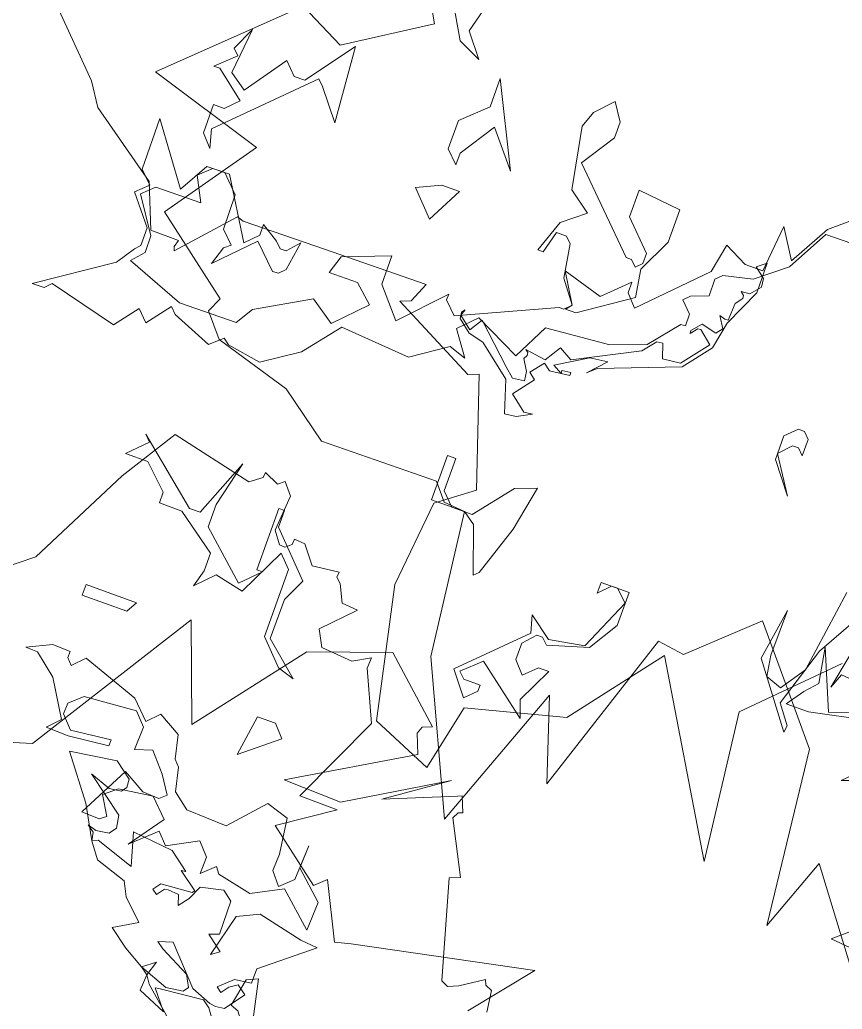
# Model space of a CAD drawing. Header units: metres. Extents: x -71 to 881, y -503 to 661.
# Drawn here: x 140.325 to 143.087, y 168.17 to 171.493 of the extents above; entities that cross this region are included whole.
import ezdxf

# ---------------------------------------------------------------- set-up
doc = ezdxf.new("R2010")
doc.units = ezdxf.units.M
doc.layers.add('ARBRE', color=100, linetype='Continuous', lineweight=13, true_color=0x00ff3f)

# ---------------------------------------------------------------- blocks, each defined once
blk = doc.blocks.new('WMF2', base_point=(0, 0.015))
at = {"color": 251, "lineweight": 0, "true_color": 0x636466}
for points in [[(81.232, -212.638), (86.445, -202.372), (92.403, -197.641)], [(196.4, -92.301), (193.552, -87.248), (201.481, -82.181), (206.169, -84.518), (217.5, -73.624), (205.76, -70.032), (212.068, -61.125), (204.081, -54.992), (204.767, -53.517), (202.84, -51.254), (195.1, -48.947), (190.121, -45.325), (178.293, -45.442), (176.891, -43.777), (174.701, -43.588), (173.007, -29.204), (166.392, -14.777), (160.887, -29.584), (158.186, -21.392), (152.681, -38.141), (149.95, -37.747), (143.847, -43.427), (139.568, -38.331), (135.29, -33.249), (133.391, -15.697), (130.632, -23.101), (123.637, -13.726)], [(31.95, -175.081), (27.131, -180.995), (44.829, -177.373), (46.406, -176.964), (49.122, -182.484), (50.202, -181.462), (55.693, -185.682), (50.553, -189.172), (54.408, -189.216), (50.232, -198.196), (52.48, -203.117), (52.393, -204.212), (54.116, -203.263), (57.285, -203.526), (58.146, -205.147), (55.255, -208.111), (56.89, -208.242), (57.737, -209.965), (58.248, -210.447), (58.204, -211.002), (60.877, -210.666), (62.278, -212.433), (63.374, -212.535), (63.417, -211.98), (64.002, -211.484), (64.556, -211.528), (65.447, -212.711), (65.141, -216.332), (66.133, -217.515), (66.732, -217.018), (68.236, -217.69), (68.28, -217.15), (69.448, -216.259), (77.757, -218.172), (81.232, -212.638), (81.232, -212.638)], [(119.621, -15.946), (127.054, -16.588), (123.52, -19.64)], [(228.671, -76.399), (223.078, -70.704), (221.589, -68.47), (214.463, -63.388), (212.696, -59.008), (209.834, -58.978), (210.038, -58.277), (209.878, -57.883), (205.22, -63.067), (204.548, -62.863), (196.195, -62.979), (185.711, -63.111), (186.558, -61.11), (187.58, -60.701), (178.921, -56.248), (177.899, -56.657), (174.321, -45.953), (177.811, -43.339), (178.673, -34.607), (175.869, -21.538), (169.722, -18.91), (168.261, -25.612), (158.551, -28.138), (151.659, -37.017), (141.233, -19.494), (142.97, -34.33), (135.129, -42.171)], [(30.168, -175.606), (30.446, -177.738), (31.147, -178.045), (31.351, -178.556), (33.6, -177.067), (34.607, -176.658), (35.323, -176.964), (38.039, -186.646), (37.017, -187.054), (39.703, -192.267), (39.353, -192.881), (38.944, -193.041), (39.557, -194.575), (39.966, -194.399), (46.815, -191.625), (41.047, -195.626), (50.465, -189.975), (56.379, -190.15), (44.989, -196.882), (45.763, -198.838), (45.471, -199.539), (44.551, -199.919), (50.641, -205.395), (58.511, -202.62), (66.659, -192.165), (70.164, -201.759), (80.619, -185.185), (89.701, -182.426)], [(169.868, -28.839), (169.254, -28.226), (167.561, -28.226), (167.561, -27.598), (168.656, -26.503), (170.481, -28.839), (164.64, -34.666), (165.122, -36.389), (162.8, -34.666), (159.281, -35.279), (156.974, -40.521), (158.186, -41.616), (158.799, -41.616), (159.88, -40.521), (159.88, -41.616), (156.974, -41.616), (156.974, -38.214), (158.799, -35.279), (162.8, -34.067), (163.413, -34.666), (164.027, -34.666), (165.122, -33.454), (165.122, -31.745), (164.027, -30.533), (162.8, -31.745), (161.705, -31.745), (163.413, -28.226), (162.8, -26.503), (168.042, -30.533), (169.868, -28.839), (169.868, -28.839)], [(127.857, -39.543), (126.032, -38.331), (124.937, -37.236), (127.244, -38.944), (128.456, -38.944), (129.551, -37.849), (127.244, -35.41), (127.244, -31.395), (128.456, -32.475), (131.376, -31.395), (127.857, -34.914), (130.763, -37.849), (136.618, -36.622), (138.926, -36.622), (137.714, -38.331), (136.618, -39.543), (137.232, -43.077), (134.793, -37.236), (127.857, -39.543), (127.857, -39.543)], [(133.523, -40.988), (134.822, -41.105), (135.392, -39.601), (134.063, -46.435)], [(135.363, -46.552), (137.611, -42.551), (139.524, -36.52), (138.122, -34.622), (138.225, -33.95), (142.722, -39.966), (141.89, -45.208), (141.948, -40.55), (141.612, -38.477), (139.962, -37.893), (138.268, -40.361), (137.042, -48.815)], [(174.701, -43.588), (178.133, -43.588), (178.133, -48.158), (177.256, -48.158), (177.256, -44.829), (176.015, -43.588), (173.912, -43.588), (170.904, -47.37), (168.802, -48.158), (169.678, -43.588), (171.357, -38.491), (171.81, -38.053), (173.474, -42.697), (174.701, -43.588), (174.701, -43.588)], [(220.567, -50.217), (221.793, -50.202), (214.784, -54.919), (213.587, -56.759), (213.105, -57.255), (213.134, -59.095), (215.47, -61.972), (214.273, -63.082), (215.5, -64.294), (215.558, -69.521), (211.338, -63.724), (209.673, -66.674), (207.366, -66.703), (203.774, -60.906), (202.562, -62.132), (202.577, -63.228), (200.854, -62.147), (200.24, -61.548), (199.642, -61.563), (198.561, -62.79), (199.014, -59.869), (199.612, -59.256), (200.211, -59.241), (202.547, -61.519), (206.052, -57.942), (205.468, -59.782), (204.855, -60.278), (206.096, -61.475), (206.14, -65.009), (207.848, -66.703), (209.075, -66.688), (210.272, -65.564), (209.031, -63.155), (213.66, -63.096), (214.857, -61.986), (212.506, -58.467), (212.492, -56.773), (213.572, -55.547), (207.702, -53.298), (201.847, -53.371), (200.781, -55.094), (195.568, -58.073), (193.114, -56.394), (190.238, -59.358), (192.078, -61.037), (194.998, -61.008), (194.414, -62.833), (189.814, -64.586), (189.771, -61.68), (187.303, -58.789), (183.331, -62.965), (183.331, -62.366), (182.104, -61.154), (172.774, -65.403), (172.292, -65.403), (171.678, -66.017), (173.431, -68.937), (169.386, -67.769), (166.976, -70.105), (166.962, -69.01), (165.852, -67.813), (160.084, -73.712), (159.5, -76.647), (157.178, -75.464), (155.353, -75.479), (154.915, -80.225), (153.061, -77.333), (150.797, -81.378), (147.906, -83.846)], [(145.555, -80.94), (150.797, -80.882), (153.046, -76.72), (155.952, -74.384), (158.858, -73.727), (159.471, -73.113), (159.442, -71.405), (161.136, -70.777), (161.734, -70.164), (160.639, -69.083), (160.624, -67.871), (161.106, -67.857), (163.501, -64.907), (166.903, -63.651), (173.358, -63.082), (175.139, -59.533), (179.797, -61.797), (181.476, -60.074), (179.753, -57.65), (181.462, -58.234), (184.952, -55.883), (192.019, -56.408), (194.896, -52.845), (198.415, -50.48), (201.817, -51.064), (202.431, -51.546), (203.657, -50.421), (207.687, -52.086), (208.301, -52.685), (210.097, -50.348), (211.207, -51.444), (213.003, -49.093), (219.968, -50.845), (220.567, -50.217), (220.567, -50.217)], [(156.886, -69.507), (157.427, -66.747), (159.559, -64.031), (167.298, -61.052), (168.145, -60.322), (166.538, -62.016), (168.32, -61.797), (171.357, -59.942), (170.423, -59.416), (170.466, -59.723), (169.59, -59.84), (169.561, -59.519), (171.591, -59.285), (172.306, -59.825), (173.343, -58.497), (172.642, -57.956), (174.219, -55.941), (172.569, -54.642), (171.708, -54.744), (173.124, -54.014), (174.292, -53.868), (175.3, -57.08), (178.614, -59.708), (180.177, -60.088), (181.491, -61.11), (181.564, -61.738), (181.301, -62.074), (181.535, -61.432), (180.221, -60.395), (179.418, -61.68), (175.679, -58.219), (174.716, -57.401), (173.533, -57.533), (173.65, -58.467), (174.336, -59.577), (174.132, -59.928), (174.175, -60.234), (174.453, -60.453), (172.335, -60.132), (171.328, -61.753), (169.984, -60.979), (163.779, -64.162), (162.727, -65.476), (162.114, -65.549), (161.632, -64.104), (159.836, -64.308), (157.762, -66.951), (159.091, -68.046), (159.398, -68.017), (159.938, -67.331), (159.982, -67.638), (159.15, -68.601), (157.602, -68.222), (157.12, -68.849), (157.806, -69.959), (157.222, -69.784), (156.916, -69.813), (156.813, -71.58), (156.273, -72.266), (156.302, -72.588), (156.653, -72.85), (155.791, -72.953), (154.944, -73.931), (155.046, -74.807), (156.098, -75.625), (155.222, -76.297), (155.178, -73.274), (156.886, -69.507), (156.886, -69.507)], [(147.979, -61.052), (146.869, -62.147), (146.256, -62.147), (145.657, -61.534), (145.657, -59.825), (146.256, -60.439), (146.869, -60.439), (147.979, -59.227), (145.657, -55.678), (147.979, -58.613), (147.979, -61.052), (147.979, -61.052)], [(171.678, -66.017), (173.314, -68.236), (173.883, -71.595), (174.467, -72.179), (175.504, -72.179), (176.088, -69.974), (176.658, -69.974), (175.504, -73.216), (173.314, -74.968), (175.504, -76.589), (176.658, -82.736), (176.088, -84.357), (174.467, -86.095), (173.314, -84.357), (173.314, -82.736), (175.504, -79.363), (168.32, -72.179), (167.736, -72.179), (167.152, -71.595), (166.582, -72.179), (166.582, -73.216), (169.357, -76.005), (169.357, -78.779), (164.961, -78.326), (164.961, -74.968), (166.582, -71.595), (166.115, -68.82), (171.094, -65.447), (172.146, -65.447), (171.678, -66.017), (171.678, -66.017)], [(187.566, -69.185), (189.887, -71.624), (187.566, -72.719), (185.74, -72.719), (187.566, -69.185), (187.566, -69.185)], [(211.104, -72.558), (210.009, -72.558), (208.797, -73.77), (211.732, -76.092), (212.346, -76.092), (210.506, -77.801), (211.104, -78.399), (210.009, -80.706), (210.506, -76.092), (208.797, -74.88), (205.877, -79.013), (204.665, -77.801), (203.555, -77.801), (200.036, -82.546), (199.423, -74.88), (201.73, -77.801), (202.343, -78.399), (210.506, -70.251), (210.009, -68.426), (211.104, -69.638), (211.104, -72.558), (211.104, -72.558)], [(184.645, -79.772), (186.952, -76.253), (186.952, -75.041), (188.179, -76.253), (188.179, -79.173), (185.74, -81.48), (185.74, -84.415), (181.725, -76.253), (184.645, -79.772), (184.645, -79.772)], [(193.056, -90.68), (193.056, -91.775), (190.632, -91.293), (189.537, -90.081), (190.15, -87.759), (188.325, -85.452), (190.632, -86.533), (193.056, -90.68), (193.056, -90.68)], [(55.196, -166.056), (55.751, -166.801), (56.496, -167.356), (60.964, -166.947), (61.315, -166.889), (59.767, -164.961)], [(59.066, -164.436), (62.001, -167.02), (62.512, -167.794), (63.257, -168.349), (60.336, -167.254), (58.657, -167.502), (58.277, -167.999), (58.891, -169.152), (61.899, -170.7), (62.6, -171.211), (61.183, -171.649), (57.839, -168.057), (55.81, -167.239), (55.167, -167.152), (54.291, -167.268), (52.875, -169.181), (53.824, -169.882), (54.598, -169.371), (55.153, -168.626), (55.664, -169.006), (54.32, -170.262), (52.656, -170.496), (52.656, -171.97), (47.808, -175.898), (49.56, -176.044), (54.145, -177.067), (56.262, -176.059), (57.343, -171.751), (56.54, -172.306), (58.19, -173.547), (57.212, -173.912), (57.255, -177.315), (58.263, -178.06), (60.526, -177.563), (61.169, -176.176), (61.913, -175.168), (62.249, -176.19), (63.374, -176.263), (63.724, -176.205), (64.279, -175.46), (64.775, -175.825), (64.221, -176.585), (61.081, -176.804), (60.891, -177.067), (62.804, -178.483), (62.366, -178.541), (64.308, -180.002), (68.455, -180.44), (67.521, -177.183), (71.39, -178.498), (71.974, -178.235), (72.135, -179.067), (72.836, -179.593), (71.945, -179.315), (70.646, -179.505), (70.12, -180.206), (70.339, -181.462), (74.194, -184.368), (72.12, -183.594), (70.894, -183.769), (70.514, -184.265), (70.587, -185.098), (72.296, -186.383), (76.954, -185.711), (73.741, -181.476), (71.974, -178.235), (70.821, -176.687), (67.681, -175.65), (66.98, -174.248), (64.965, -172.306), (67.258, -170.977), (65.316, -169.517), (63.257, -168.349), (62.045, -169.254), (62.512, -167.794), (62.6, -166.173), (59.767, -164.961)], [(56.452, -156.828), (51.181, -165.093), (52.991, -167.488), (53.795, -167.78), (53.24, -170.598), (52.145, -171.109), (51.006, -165.852), (52.977, -159.15), (54.671, -154.448), (56.116, -154.973), (56.452, -156.828), (56.452, -156.828)], [(52.758, -180.206), (55.751, -178.629), (59.241, -179.374), (59.708, -180.002), (60.979, -178.833), (60.92, -180.527), (62.074, -181.798), (65.068, -180.206), (66.119, -181.345), (68.528, -179.14), (66.06, -182.572), (67.813, -184.353), (71.259, -183.886), (72.515, -182.834), (71.376, -180.951), (72.004, -180.483), (73.829, -180.557), (71.186, -185.696), (68.923, -184.397), (67.214, -184.324), (66.572, -184.908), (67.725, -186.66), (69.361, -188.544), (71.084, -188.004), (70.996, -190.325), (72.164, -191.596), (77.421, -191.202), (78.691, -190.033), (78.735, -188.924), (77.567, -187.668), (73.522, -188.106), (73.537, -187.507), (77.596, -187.054), (79.903, -187.142), (78.75, -188.325), (80.926, -191.946), (83.16, -193.742), (84.386, -193.786), (82.021, -194.91), (80.195, -194.837), (80.225, -194.224), (79.641, -193.596), (78.502, -194.764), (72.734, -192.72), (70.967, -190.939), (69.828, -192.107), (67.564, -190.807), (67.039, -188.456), (66.455, -187.828), (65.944, -185.492), (64.294, -184.207), (60.161, -184.046), (57.095, -187.449), (54.817, -186.748), (54.349, -183.2), (54.408, -181.491), (53.371, -180.235), (52.101, -181.389), (51.955, -184.937), (52.042, -182.63), (49.224, -180.06), (49.341, -177.154), (52.758, -180.206), (52.758, -180.206)], [(59.051, -195.057), (57.956, -193.845), (61.505, -190.924), (60.891, -195.057), (59.051, -195.057), (59.051, -195.057)], [(62.921, -202.635), (62.921, -209.571), (64.133, -210.798), (66.44, -206.052), (69.375, -206.665), (71.069, -204.942), (70.587, -206.665), (70.587, -208.491), (74.603, -211.396), (76.925, -211.396), (76.925, -212.492), (79.348, -214.813), (81.656, -214.813), (79.845, -216.639), (80.444, -217.252), (73.989, -211.893), (72.894, -211.893), (70.587, -217.734), (71.682, -213.119), (71.682, -210.798), (67.053, -206.665), (65.228, -208.491), (65.827, -208.491), (65.827, -214.813), (65.228, -214.813), (65.228, -213.119), (61.213, -208.972), (62.308, -206.665), (62.308, -202.635), (58.891, -199.715), (60.599, -200.211), (62.921, -202.635), (62.921, -202.635)], [(80.955, -201.496), (75.727, -201.496), (76.34, -200.416), (80.955, -200.416), (80.955, -201.496), (80.955, -201.496)]]:
    blk.add_lwpolyline(points, dxfattribs=at)

msp = doc.modelspace()

# ---------------------------------------------------------------- block references
at = {"layer": 'ARBRE', "color": 251, "lineweight": 5, "true_color": 0x636466, "xscale": 0.03451886634015593, "yscale": 0.03451886634015593, "zscale": 0.03451886634015593, "rotation": 160.1685466476646}
for p in [(146.9813, 166.3795), (140.8166, 162.1049)]:
    msp.add_blockref('WMF2', p, dxfattribs=at)

doc.saveas('drawing.dxf')
